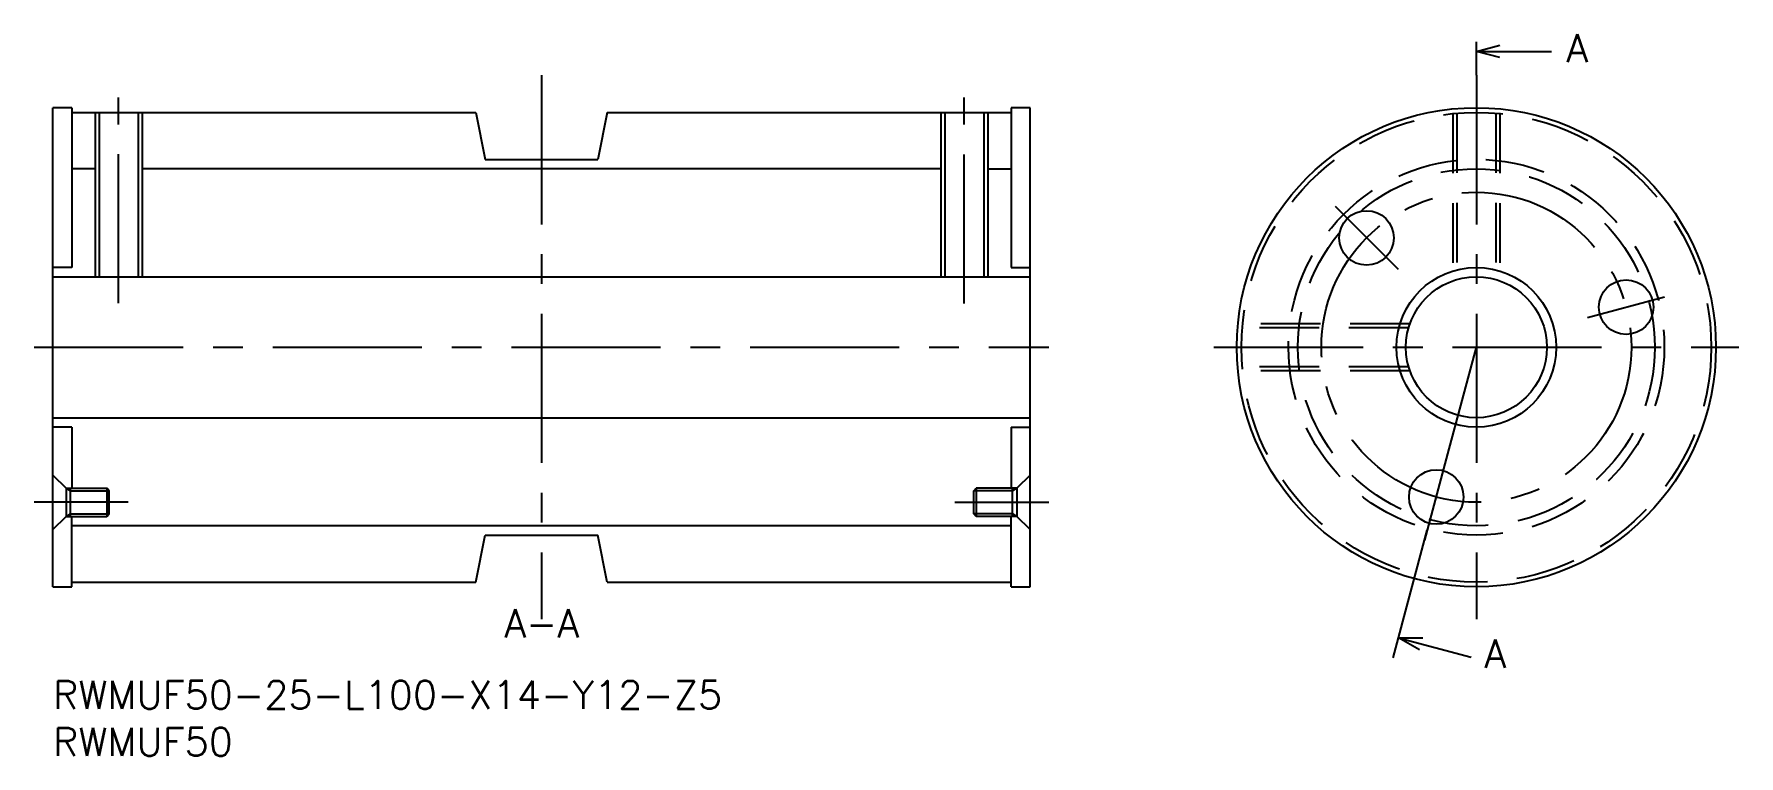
# Model space of a CAD drawing. Extents: x -2 to 179, y -8 to 69.
import ezdxf

# ---------------------------------------------------------------- set-up
doc = ezdxf.new("R2010")
doc.units = 0
doc.header["$LTSCALE"] = 0.5
doc.linetypes.add('CENTER', pattern=[50.8, 31.75, -6.35, 6.35, -6.35])
doc.linetypes.add('DASHED', pattern=[19.05, 12.7, -6.35])
doc.layers.get('0').update_dxf_attribs({"linetype": 'CONTINUOUS'})
for name, color, linetype in [('MSM_CENTER', 1, 'CENTER'), ('MSM_CONTINUOUS', 7, 'CONTINUOUS'), ('MSM_DASHED', 4, 'DASHED'), ('MSM_NARROW', 5, 'CONTINUOUS'), ('MSM_PART_NUMBER', 7, 'CONTINUOUS')]:
    doc.layers.add(name, color=color, linetype=linetype)
doc.styles.get("Standard").update_dxf_attribs({"font": 'txt.shx', "height": 3, "bigfont": 'bigfont.shx'})

# ---------------------------------------------------------------- blocks, each defined once
blk = doc.blocks.new('*U5')
at = {"layer": 'MSM_PART_NUMBER'}
blk.add_text('RWMUF50-25-L100-X14-Y12-Z5', height=3, dxfattribs=at).set_placement((0, -3))
blk = doc.blocks.new('*U6')
at = {"layer": 'MSM_PART_NUMBER'}
blk.add_text('RWMUF50', height=3, dxfattribs=at).set_placement((0, -8))
blk = doc.blocks.new('*U7')
at = {"layer": 'MSM_CONTINUOUS'}
blk.add_text('A', height=3, dxfattribs=at).set_placement((161.06, 65.84))
blk = doc.blocks.new('*U8')
at = {"layer": 'MSM_CONTINUOUS'}
blk.add_text('A', height=3, dxfattribs=at).set_placement((152.33, 1.38))
blk = doc.blocks.new('*U9')
at = {"layer": 'MSM_CONTINUOUS'}
blk.add_text('A-A', height=3, dxfattribs=at).set_placement((48.04, 4.61))

msp = doc.modelspace()

# ---------------------------------------------------------------- linework, layer by layer
for p, q in [((4.5, 54.5), (2, 54.5)), ((99.5, 54.5), (102, 54.5))]:
    msp.add_line(p, q)
at = {"layer": 'MSM_CENTER'}
for p, q in [((52, 64.46), (52, 6.54)), ((151.5, 64.46), (151.5, 6.54)), ((7, 40.18), (7, 62.07)), ((97, 40.16), (97, 62.07)), ((136.47, 50.52), (143.19, 43.81)), ((163.33, 38.67), (171.54, 40.87)), ((-2, 35.5), (106, 35.5)), ((123.56, 35.5), (179.44, 35.5)), ((146, 14.97), (148.46, 24.15)), ((8, 19), (-2, 19)), ((96, 19), (106, 19))]:
    msp.add_line(p, q, dxfattribs=at)
msp.add_circle((151.5, 35.5), 16.5, dxfattribs=at)
at = {"layer": 'MSM_CONTINUOUS'}
for p, q in [((151.5, 64.46), (151.5, 68)), ((151.5, 67), (154, 67.67)), ((151.5, 67), (159.5, 67)), ((154, 66.33), (151.5, 67)), ((2, 61), (0, 61)), ((0, 10), (0, 61)), ((2, 61), (2, 44)), ((2, 60.5), (45, 60.5)), ((4.93, 60.5), (4.93, 43)), ((9.07, 60.5), (9.07, 43)), ((45, 60.5), (46, 55.5)), ((59, 60.5), (58, 55.5)), ((59, 60.5), (102, 60.5)), ((94.93, 60.5), (94.93, 43)), ((99.07, 60.5), (99.07, 43)), ((104, 61), (102, 61)), ((102, 61), (102, 44)), ((104, 10), (104, 61)), ((94.5, 54.5), (9.5, 54.5)), ((46, 55.5), (58, 55.5)), ((2, 44), (0, 44)), ((102, 44), (104, 44)), ((0, 43), (104, 43)), ((148.46, 24.15), (151.5, 35.5)), ((0, 28), (104, 28)), ((2, 27), (0, 27)), ((2, 27), (2, 20.5)), ((102, 27), (104, 27)), ((102, 27), (102, 20.5)), ((0, 21.9), (1.4, 20.5)), ((104, 21.9), (102.6, 20.5)), ((1.4, 20.5), (1.4, 17.5)), ((1.4, 20.5), (5.73, 20.5)), ((1.87, 17.5), (1.87, 20.5)), ((5.73, 20.5), (5.73, 17.5)), ((6, 20.23), (5.73, 20.5)), ((6, 17.77), (6, 20.23)), ((98, 20.23), (98.27, 20.5)), ((98, 17.77), (98, 20.23)), ((98.27, 20.5), (98.27, 17.5)), ((102.6, 20.5), (98.27, 20.5)), ((102.13, 17.5), (102.13, 20.5)), ((102.6, 20.5), (102.6, 17.5)), ((0, 16.1), (1.4, 17.5)), ((1.4, 17.5), (5.73, 17.5)), ((2, 10), (2, 17.5)), ((102, 16.5), (2, 16.5)), ((5.73, 17.5), (6, 17.77)), ((98.27, 17.5), (98, 17.77)), ((102.6, 17.5), (98.27, 17.5)), ((102, 10), (102, 17.5)), ((104, 16.1), (102.6, 17.5)), ((45, 10.5), (46, 15.5)), ((46, 15.5), (58, 15.5)), ((59, 10.5), (58, 15.5)), ((142.64, 2.45), (146.28, 16.02)), ((0, 10), (2, 10)), ((2, 10.5), (45, 10.5)), ((59, 10.5), (102, 10.5)), ((102, 10), (104, 10)), ((145.46, 3.29), (143.22, 4.58)), ((143.22, 4.58), (145.8, 4.58)), ((143.22, 4.58), (150.94, 2.51))]:
    msp.add_line(p, q, dxfattribs=at)
for centre, radius in [((151.5, 35.5), 25.5), ((139.81, 47.14), 2.9), ((151.5, 35.5), 8.5), ((151.5, 35.5), 7.5), ((167.44, 39.77), 2.9), ((147.23, 19.56), 2.9)]:
    msp.add_circle(centre, radius, dxfattribs=at)
at = {"layer": 'MSM_DASHED'}
for p, q in [((149, 60.37), (149, 42.57)), ((149.43, 60.41), (149.43, 42.71)), ((153.57, 60.41), (153.57, 42.71)), ((154, 60.37), (154, 42.57)), ((144.29, 37.57), (126.59, 37.57)), ((144.43, 38), (126.63, 38)), ((144.29, 33.43), (126.59, 33.43)), ((144.43, 33), (126.63, 33))]:
    msp.add_line(p, q, dxfattribs=at)
for radius in [25, 20, 19]:
    msp.add_circle((151.5, 35.5), radius, dxfattribs=at)
at = {"layer": 'MSM_NARROW'}
for p, q in [((4.5, 60.5), (4.5, 43)), ((9.5, 60.5), (9.5, 43)), ((94.5, 60.5), (94.5, 43)), ((99.5, 60.5), (99.5, 43)), ((1.4, 20.5), (1.87, 20.23)), ((1.87, 20.23), (6, 20.23)), ((102.13, 20.23), (98, 20.23)), ((102.6, 20.5), (102.13, 20.23)), ((1.4, 17.5), (1.87, 17.77)), ((1.87, 17.77), (6, 17.77)), ((102.13, 17.77), (98, 17.77)), ((102.6, 17.5), (102.13, 17.77))]:
    msp.add_line(p, q, dxfattribs=at)

# ---------------------------------------------------------------- block references
for name in ['*U7', '*U9', '*U8', '*U5', '*U6']:
    msp.add_blockref(name, (0, 0))

doc.saveas('drawing.dxf')
